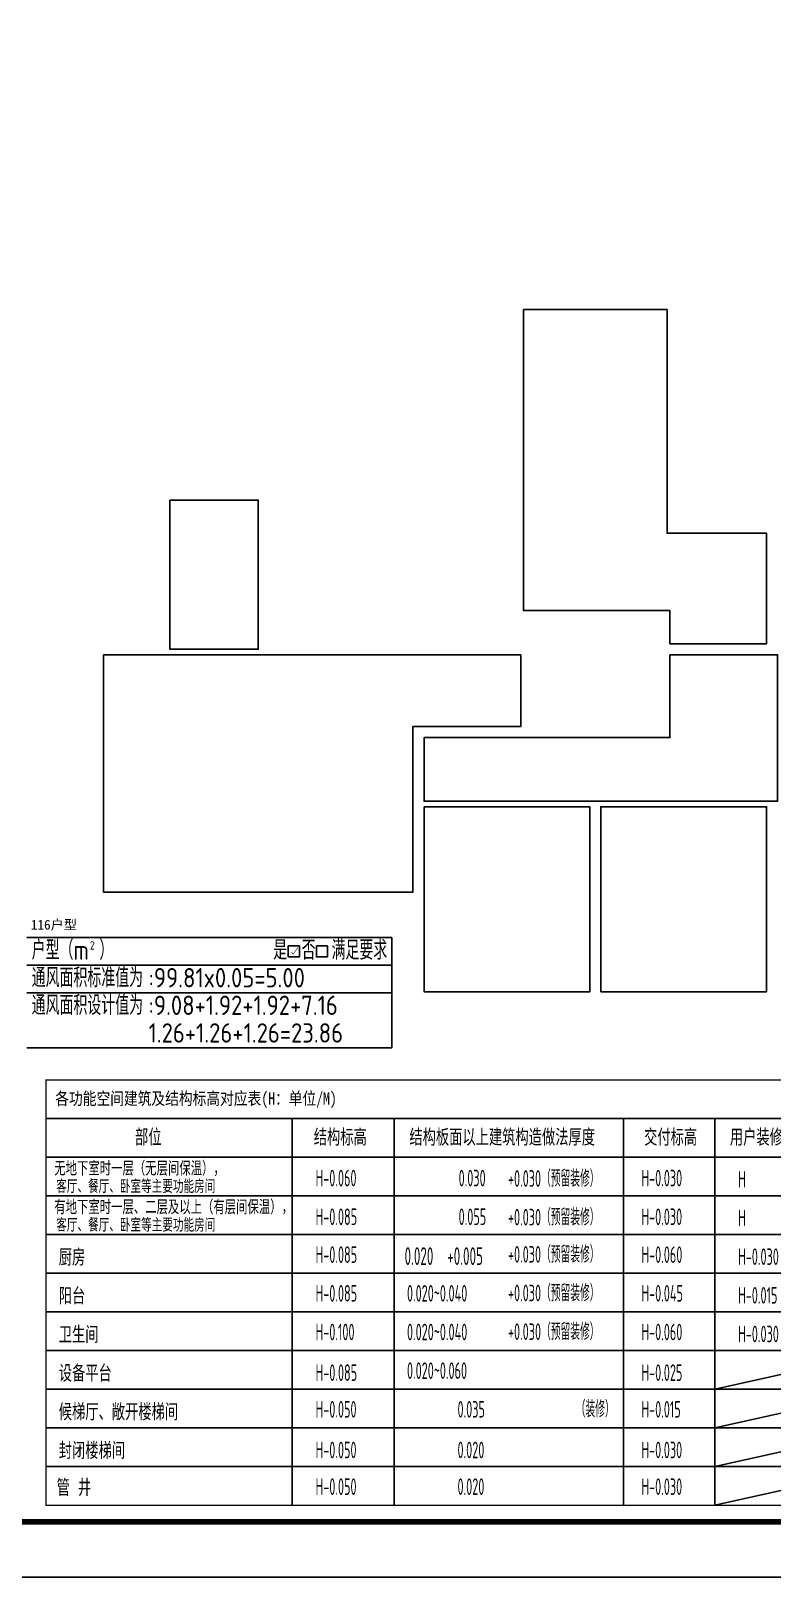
# Model space of a CAD drawing. Extents: x -518115 to 389031, y -231062 to 1628073.
# Drawn here: x 53601 to 67017, y 256415 to 284407 of the extents above; entities that cross this region are included whole.
import ezdxf

# ---------------------------------------------------------------- set-up
doc = ezdxf.new("R2010")
doc.units = 0
doc.header["$LTSCALE"] = 1000
doc.header["$MEASUREMENT"] = 0
for name, color, linetype in [('AD-INDX', 43, 'Continuous'), ('C-Sheet-图框', 101, 'Continuous'), ('PUB_TEXT', 4, 'Continuous'), ('图框', 140, 'Continuous')]:
    doc.layers.add(name, color=color, linetype=linetype)
doc.layers.add('不打印-标记', color=10, linetype='Continuous', lineweight=9, plot=False)
doc.styles.get("Standard").update_dxf_attribs({"font": 'gbenor.shx', "bigfont": 'gbcbig.shx'})
doc.styles.add('宋体', font='', dxfattribs={"height": 50})
doc.styles.add('房间名称', font='TSSDENG', dxfattribs={"width": 0.8, "bigfont": 'HZTXT'})
doc.styles.add('黑体', font='')
doc.styles.get('宋体').set_extended_font_data('SimSun')
doc.styles.get('黑体').set_extended_font_data('SimHei')

# ---------------------------------------------------------------- blocks, each defined once
blk = doc.blocks.new('TK')
at = {"layer": '图框'}
blk.add_lwpolyline([(465375, 548714), (549475, 548714), (549475, 489314), (465375, 489314)], close=True, dxfattribs=at)
blk.add_lwpolyline([(465375, 548714), (549475, 548714), (549475, 489314), (465375, 489314)], close=True, dxfattribs=at)
at = {"layer": '图框', "const_width": 100}
blk.add_lwpolyline([(548475, 490314), (548475, 547714), (467875, 547714), (467875, 490314)], close=True, dxfattribs=at)
blk = doc.blocks.new('A$C5FFA5860')
at = {"layer": 'C-Sheet-图框', "color": 0}
for p, q in [((300, 0), (15518, 0)), ((4755, 0), (4755, -7000)), ((6605, 0), (6605, -7000)), ((10752, 0), (10752, -7000)), ((12405, 0), (12405, -7000)), ((300, -700), (15518, -700)), ((300, -1400), (15518, -1400)), ((300, -2100), (15518, -2100)), ((300, -2800), (15518, -2800)), ((300, -3500), (15518, -3500)), ((300, -4200), (15518, -4200)), ((300, -4900), (15518, -4900)), ((300, -5600), (15518, -5600)), ((300, -6300), (15518, -6300))]:
    blk.add_line(p, q, dxfattribs=at)
at = {"layer": 'C-Sheet-图框', "color": 0, "const_width": 24}
blk.add_lwpolyline([(300, -7000), (300, 700), (15518, 700), (15518, -7000), (300, -7000)], dxfattribs=at)
at = {"layer": 'PUB_TEXT', "color": 251, "true_color": 0x636466}
for p, q in [((12405, -4900), (15518, -4200)), ((15518, -4900), (12405, -5600)), ((15518, -5600), (12405, -6300)), ((12405, -7000), (15518, -6300))]:
    blk.add_line(p, q, dxfattribs=at)
at = {"layer": 'PUB_TEXT', "color": 2}
for s, height, style, width, p in [('各功能空间建筑及结构标高对应表(H：单位/M)', 227.85, '宋体', 0.8, (468, 251)), ('H-0.060', 300, '房间名称', 0.56, (5180, -1227)), ('H-0.030', 300, '房间名称', 0.56, (11079, -1227)), ('H-0.085', 300, '房间名称', 0.56, (5180, -1927)), ('H-0.030', 300, '房间名称', 0.56, (11079, -1927)), ('H-0.085', 300, '房间名称', 0.56, (5180, -2613)), ('H-0.060', 300, '房间名称', 0.56, (11079, -2613)), ('H-0.085', 300, '房间名称', 0.56, (5180, -3313)), ('H-0.045', 300, '房间名称', 0.56, (11079, -3313)), ('H-0.100', 300, '房间名称', 0.56, (5180, -4013)), ('H-0.060', 300, '房间名称', 0.56, (11079, -4013)), ('H-0.085', 300, '房间名称', 0.56, (5180, -4749)), ('H-0.025', 300, '房间名称', 0.56, (11079, -4749)), ('H-0.050', 300, '房间名称', 0.56, (5180, -5413)), ('H-0.015', 300, '房间名称', 0.56, (11079, -5413)), ('H-0.050', 300, '房间名称', 0.56, (5180, -6149)), ('H-0.030', 300, '房间名称', 0.56, (11079, -6149)), ('H-0.050', 300, '房间名称', 0.56, (5180, -6813)), ('H-0.030', 300, '房间名称', 0.56, (11079, -6813))]:
    blk.add_text(s, height=height, dxfattribs=dict(at, style=style, width=width)).set_placement(p)
at = {"layer": 'PUB_TEXT', "style": '房间名称'}
for s, height, width, p in [('部位', 300, 0.8, (1912, -490)), ('结构标高', 300, 0.8, (5147, -490)), ('结构板面以上建筑构造做法厚度', 300, 0.8, (6878, -490)), ('交付标高', 300, 0.8, (11126, -490)), ('用户装修后完成面成标高', 300, 0.8, (12679, -490)), ('客厅、餐厅、卧室等主要功能房间', 240, 0.8, (485, -1347)), ('0.030', 300, 0.56, (7769, -1227)), ('0.055', 300, 0.56, (7769, -1927)), ('客厅、餐厅、卧室等主要功能房间', 240, 0.8, (485, -2047)), ('厨房', 300, 0.8, (531, -2663)), ('0.020', 321.4, 0.56, (6791, -2650)), ('阳台', 300, 0.8, (531, -3363)), ('0.020~0.040', 300, 0.56, (6834, -3313)), ('卫生间', 300, 0.8, (531, -4063)), ('0.020~0.040', 300, 0.56, (6834, -4013)), ('设备平台', 300, 0.8, (531, -4763)), ('0.020~0.060', 300, 0.56, (6834, -4713)), ('候梯厅、敞开楼梯间', 300, 0.8, (531, -5463)), ('0.035', 300, 0.56, (7749, -5413)), ('封闭楼梯间', 300, 0.8, (531, -6163)), ('0.020', 300, 0.56, (7749, -6149)), ('管 井', 300, 0.8, (493, -6831)), ('0.020', 300, 0.56, (7749, -6813))]:
    blk.add_text(s, height=height, dxfattribs=dict(at, width=width)).set_placement(p)
at = {"layer": 'PUB_TEXT', "color": 1, "style": '房间名称', "width": 0.8}
for s, p in [('无地下室时一层（无层间保温），', (450, -1032)), ('有地下室时一层、二层及以上（有层间保温），', (450, -1732))]:
    blk.add_text(s, height=257.14, dxfattribs=at).set_placement(p)
at = {"layer": 'PUB_TEXT', "color": 251, "true_color": 0x636466, "style": '房间名称', "width": 0.56}
for s, p in [('+0.030（预留装修）', (8663, -1234)), ('+0.030（预留装修）', (8663, -1934)), ('+0.030（预留装修）', (8663, -2607)), ('+0.030（预留装修）', (8663, -3307)), ('+0.030（预留装修）', (8663, -4007)), ('（装修）', (9889, -5407))]:
    blk.add_text(s, height=300, dxfattribs=at).set_placement(p)
at = {"layer": 'PUB_TEXT', "color": 4, "style": '房间名称', "width": 0.56}
for s, p in [('H', (12829, -1249)), ('H', (12829, -1949)), ('H-0.030', (12829, -2649)), ('H-0.015', (12829, -3349)), ('H-0.030', (12829, -4049))]:
    blk.add_text(s, height=300, dxfattribs=at).set_placement(p)
at = {"layer": 'PUB_TEXT', "color": 3, "style": '房间名称', "width": 0.56}
blk.add_text('+0.005', height=321.4, dxfattribs=at).set_placement((7564, -2650))

msp = doc.modelspace()

# ---------------------------------------------------------------- linework, layer by layer
for p, q in [((53528.7, 267994.4), (60135.5, 267994.4)), ((60135.5, 267994.4), (60135.5, 265994.4)), ((53528.7, 267494.4), (60135.5, 267494.4)), ((53528.7, 267494.4), (60135.5, 267494.4)), ((53528.7, 266994.4), (60135.5, 266994.4)), ((53528.7, 265994.4), (60135.5, 265994.4))]:
    msp.add_line(p, q)
for points in [[(62517.2, 279362.4), (62517.2, 273912.4), (65167.2, 273912.4), (65167.2, 273312.4), (66917.2, 273312.4), (66917.5, 275312.4), (65117.2, 275312.4), (65117.2, 279362.4)], [(56117.2, 275912.4), (57717.2, 275912.4), (57717.2, 273212.4), (56117.2, 273212.4)], [(54917.1, 273112.4), (54917.1, 268812.4), (60517.2, 268812.4), (60517.2, 271812.4), (62467.2, 271812.4), (62467.2, 273112.4)], [(65167.1, 273112.4), (65167.1, 271612.4), (60717.2, 271612.4), (60717.2, 270462.4), (67117.2, 270462.4), (67117.2, 273112.4)], [(60717.2, 270362.4), (63717.2, 270362.4), (63717.2, 267012.4), (60717.2, 267012.4)], [(63917.2, 267012.4), (66917.2, 267012.4), (66917.2, 270362.4), (63917.2, 270362.4)], [(58259.9, 267841.3), (58459.9, 267841.3), (58459.9, 267641.3), (58259.9, 267641.3)], [(58767.9, 267841.3), (58967.9, 267841.3), (58967.9, 267641.3), (58767.9, 267641.3)]]:
    msp.add_lwpolyline(points, close=True)
at = {"color": 6, "const_width": 10}
msp.add_lwpolyline([(58311.9, 267732.3), (58347.9, 267691.3), (58433.9, 267815.3)], dxfattribs=at)

# ---------------------------------------------------------------- block references
for name, p in [('TK', (-466360.9, -232898.5)), ('A$C5FFA5860', (53574, 264715.2))]:
    msp.add_blockref(name, p)

# ---------------------------------------------------------------- texts
at = {"color": 1, "style": '黑体'}
msp.add_text('116户型', height=175, dxfattribs=at).set_placement((53600.7, 268138.2))
at = {"color": 91, "true_color": 0x7df289}
for s, p in [('是', (57987.4, 267592)), ('否', (58501.4, 267592)), ('满足要求', (59043.4, 267592))]:
    msp.add_text(s, height=350, dxfattribs=at).set_placement(p)
at = {"layer": 'AD-INDX', "color": 1}
msp.add_text('2', height=151.2, dxfattribs=at).set_placement((54669, 267776.5))
at = {"layer": '不打印-标记', "color": 1}
for s, p in [('户型（m ）', (53614.8, 267592)), ('通风面积标准值为', (53614.8, 267092)), (':99.81x0.05=5.00', (55730.3, 267092))]:
    msp.add_text(s, height=350, dxfattribs=at).set_placement(p)
at = {"layer": '不打印-标记', "color": 2}
for s, p in [('通风面积设计值为', (53614.8, 266592)), (':9.08+1.92+1.92+7.16', (55730.3, 266592)), ('1.26+1.26+1.26=23.86', (55730.3, 266092))]:
    msp.add_text(s, height=350, dxfattribs=at).set_placement(p)

doc.saveas('drawing.dxf')
